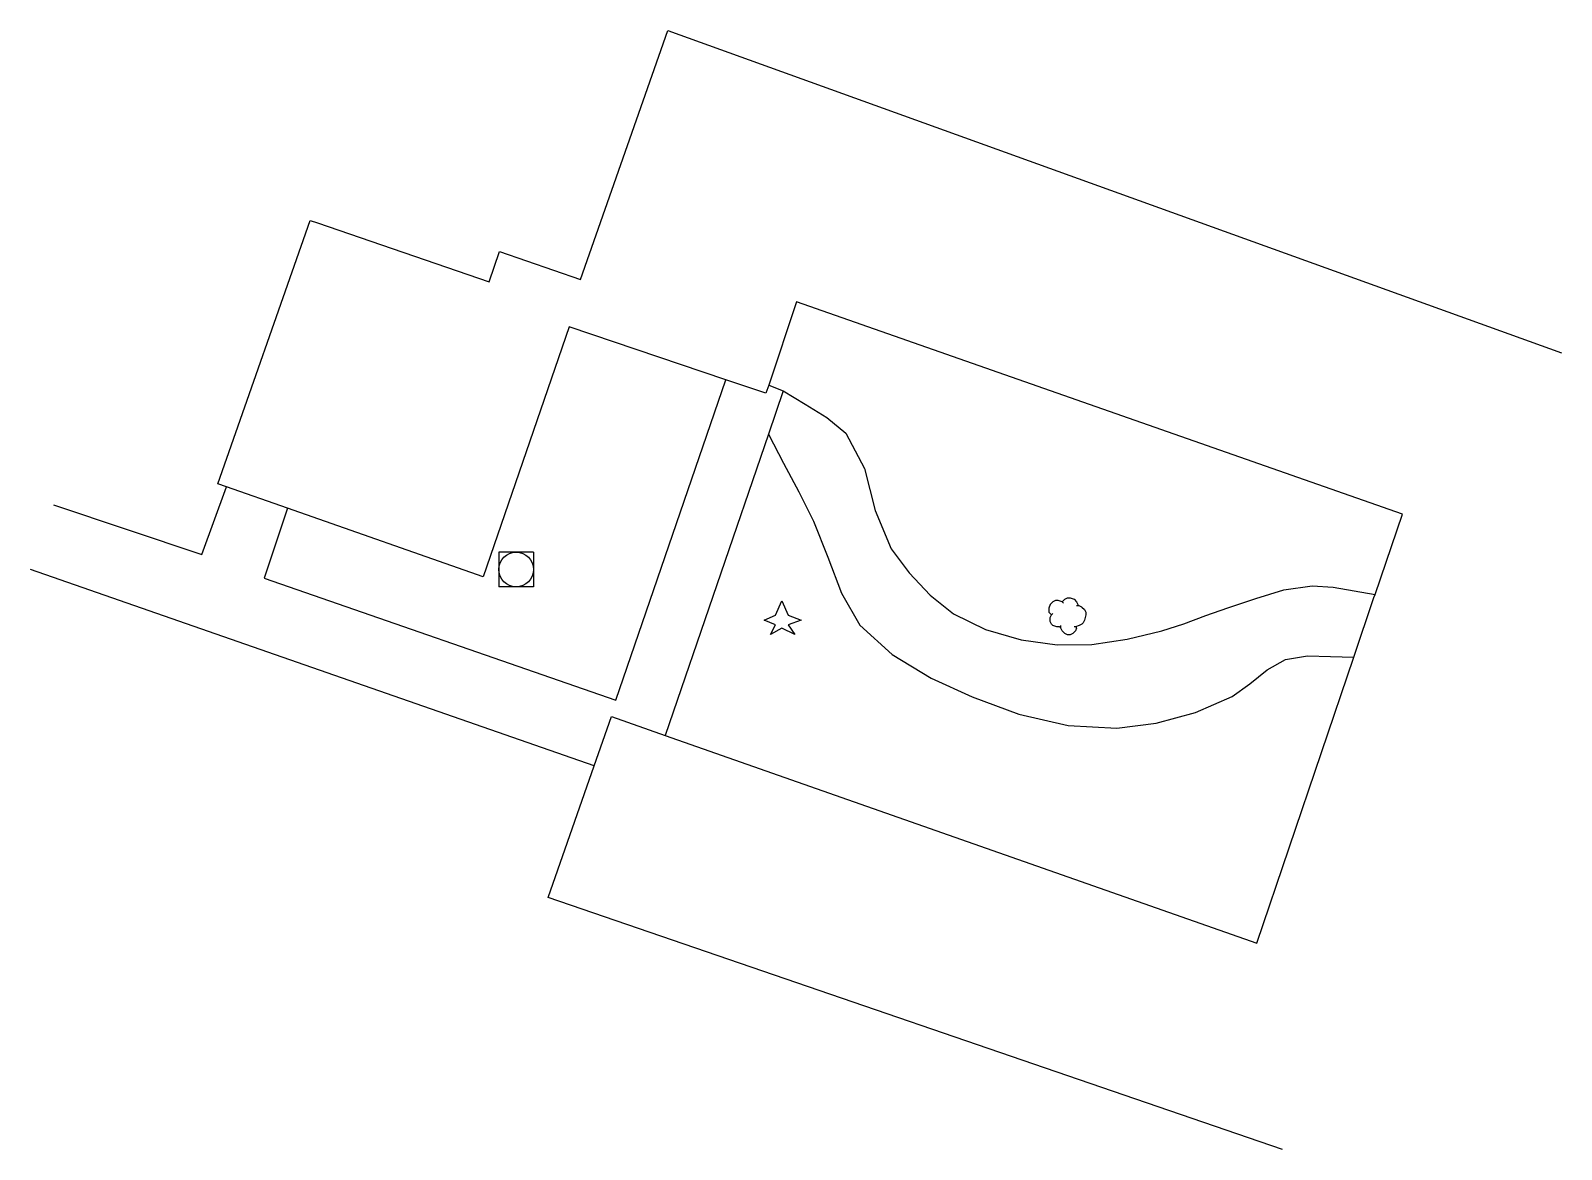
# Model space of a CAD drawing. Header units: millimetres. Extents: x 79056 to 79975, y 144167 to 145000.
# Drawn here: x 79245.5 to 79311.7, y 144353.1 to 144401.5 of the extents above; entities that cross this region are included whole.
import ezdxf

# ---------------------------------------------------------------- set-up
doc = ezdxf.new("R2010")
doc.units = ezdxf.units.MM
doc.layers.get('0').update_dxf_attribs({"linetype": 'CONTINUOUS'})
for name, color, linetype in [('W0101', 7, 'CONTINUOUS'), ('W0104', 1, 'CONTINUOUS'), ('W0211', 2, 'CONTINUOUS'), ('W0214', 2, 'CONTINUOUS'), ('W0300', 7, 'CONTINUOUS'), ('W0303', 7, 'CONTINUOUS'), ('W0420', 7, 'CONTINUOUS')]:
    doc.layers.add(name, color=color, linetype=linetype)

# ---------------------------------------------------------------- blocks, each defined once
blk = doc.blocks.new('T303')
for p, q in [((-0.278, 0.209), (0, 0.835)), ((0, 0.835), (0.278, 0.209)), ((-0.765, 0), (-0.278, 0.209)), ((-0.278, -0.209), (-0.765, 0)), ((0.278, 0.209), (0.835, 0)), ((0.835, 0), (0.278, -0.209)), ((-0.487, -0.626), (-0.278, -0.209)), ((0, -0.348), (-0.487, -0.626)), ((0.557, -0.626), (0, -0.348)), ((0.278, -0.209), (0.557, -0.626))]:
    blk.add_line(p, q)
blk = doc.blocks.new('T300')
for p, q in [((-0.571, 0.686), (-0.686, 0.629)), ((-0.457, 0.686), (-0.571, 0.686)), ((-0.286, 0.629), (-0.457, 0.686)), ((-0.286, 0.629), (-0.171, 0.743)), ((-0.171, 0.743), (-0.057, 0.8)), ((-0.057, 0.8), (0.057, 0.8)), ((0.057, 0.8), (0.229, 0.743)), ((0.229, 0.743), (0.343, 0.629)), ((-0.8, 0.514), (-0.857, 0.343)), ((-0.857, 0.343), (-0.857, 0.171)), ((-0.857, 0.171), (-0.743, 0.057)), ((-0.686, 0.629), (-0.8, 0.514)), ((-0.8, -0.057), (-0.743, 0.057)), ((-0.743, 0.057), (-0.686, 0.114)), ((-0.229, 0.571), (-0.286, 0.629)), ((0.343, 0.629), (0.4, 0.514)), ((0.457, 0.457), (0.343, 0.457)), ((0.4, 0.514), (0.4, 0.457)), ((0.571, 0.4), (0.457, 0.457)), ((0.571, 0.4), (0.686, 0.286)), ((0.686, 0.286), (0.743, 0.171)), ((0.743, 0.057), (0.686, -0.171)), ((0.743, 0.171), (0.743, 0.057)), ((-0.8, -0.171), (-0.8, -0.057)), ((-0.8, -0.229), (-0.8, -0.171)), ((-0.743, -0.343), (-0.8, -0.229)), ((-0.686, -0.4), (-0.743, -0.343)), ((-0.514, -0.457), (-0.686, -0.4)), ((-0.4, -0.457), (-0.514, -0.457)), ((-0.4, -0.457), (-0.343, -0.457)), ((-0.343, -0.457), (-0.343, -0.4)), ((-0.343, -0.514), (-0.343, -0.457)), ((-0.286, -0.629), (-0.343, -0.514)), ((-0.171, -0.743), (-0.286, -0.629)), ((0.286, -0.457), (0.229, -0.457)), ((0.286, -0.629), (0.229, -0.686)), ((0.457, -0.4), (0.286, -0.457)), ((0.343, -0.514), (0.286, -0.629)), ((0.343, -0.514), (0.343, -0.457)), ((0.571, -0.343), (0.457, -0.4)), ((0.629, -0.286), (0.571, -0.343)), ((0.686, -0.171), (0.629, -0.286)), ((-0.057, -0.8), (-0.171, -0.743)), ((0.057, -0.8), (-0.057, -0.8)), ((0.171, -0.743), (0.057, -0.8)), ((0.229, -0.686), (0.171, -0.743))]:
    blk.add_line(p, q)
blk = doc.blocks.new('T420')
for p, q in [((0.75, 0.75), (-0.75, 0.75)), ((-0.75, 0.75), (-0.75, -0.75)), ((0.75, 0.75), (0.75, -0.75)), ((0.75, -0.75), (-0.75, -0.75))]:
    blk.add_line(p, q)
blk.add_ellipse((0, 0), major_axis=(-0.53, 0.53), ratio=1, start_param=3.926991, end_param=10.210176)

msp = doc.modelspace()

# ---------------------------------------------------------------- linework, layer by layer
at = {"layer": 'W0101'}
msp.add_lwpolyline([(79299.609, 144353.14), (79267.854, 144364.025), (79269.845, 144369.718), (79270.59, 144371.85), (79272.918, 144371.033), (79298.493, 144362.058), (79302.687, 144374.421), (79303.561, 144376.992), (79303.607, 144377.126), (79304.8, 144380.592), (79278.596, 144389.771), (79277.391, 144386.171), (79277.274, 144385.823), (79275.545, 144386.407), (79268.766, 144388.691), (79265.054, 144377.896), (79256.59, 144380.853), (79253.952, 144381.776), (79253.583, 144381.905), (79257.575, 144393.298), (79257.883, 144393.192), (79265.304, 144390.644), (79265.748, 144391.946), (79269.25, 144390.745), (79273.028, 144401.501), (79311.662, 144387.576)], dxfattribs=at)
at = {"layer": 'W0104'}
for points in [[(79256.59, 144380.853), (79255.575, 144377.829), (79270.777, 144372.553), (79275.545, 144386.407)], [(79277.391, 144386.171), (79278.021, 144385.936), (79277.378, 144384.058), (79272.918, 144371.033)], [(79246.474, 144381.006), (79252.885, 144378.848), (79253.952, 144381.776)], [(79269.845, 144369.718), (79245.483, 144378.207)]]:
    msp.add_lwpolyline(points, dxfattribs=at)
at = {"layer": 'W0211'}
msp.add_lwpolyline([(79277.378, 144384.058), (79278.038, 144382.808), (79278.698, 144381.558), (79279.334, 144380.297), (79279.95, 144378.746), (79280.533, 144377.18), (79281.336, 144375.802), (79282.725, 144374.528), (79284.414, 144373.512), (79286.186, 144372.696), (79288.209, 144371.957), (79290.333, 144371.465), (79292.446, 144371.348), (79294.145, 144371.567), (79295.837, 144372.032), (79297.425, 144372.721), (79298.199, 144373.263), (79298.943, 144373.872), (79299.74, 144374.318), (79300.683, 144374.471), (79301.685, 144374.446), (79302.687, 144374.421)], dxfattribs=at)
at = {"layer": 'W0214'}
msp.add_lwpolyline([(79278.021, 144385.936), (79278.965, 144385.358), (79279.909, 144384.779), (79280.726, 144384.099), (79281.532, 144382.566), (79281.994, 144380.759), (79282.684, 144379.097), (79283.467, 144378.056), (79284.37, 144377.09), (79285.376, 144376.295), (79286.764, 144375.609), (79288.303, 144375.169), (79289.859, 144374.949), (79291.366, 144374.969), (79292.889, 144375.199), (79294.384, 144375.55), (79295.343, 144375.856), (79296.289, 144376.217), (79297.243, 144376.553), (79298.448, 144376.958), (79299.664, 144377.326), (79300.891, 144377.505), (79301.792, 144377.446), (79302.7, 144377.286), (79303.607, 144377.126)], dxfattribs=at)

# ---------------------------------------------------------------- block references
at = {"layer": 'W0300'}
msp.add_blockref('T300', (79290.363, 144376.185), dxfattribs=at)
at = {"layer": 'W0303'}
msp.add_blockref('T303', (79277.963, 144376.021), dxfattribs=at)
at = {"layer": 'W0420'}
msp.add_blockref('T420', (79266.472, 144378.209), dxfattribs=at)

doc.saveas('drawing.dxf')
